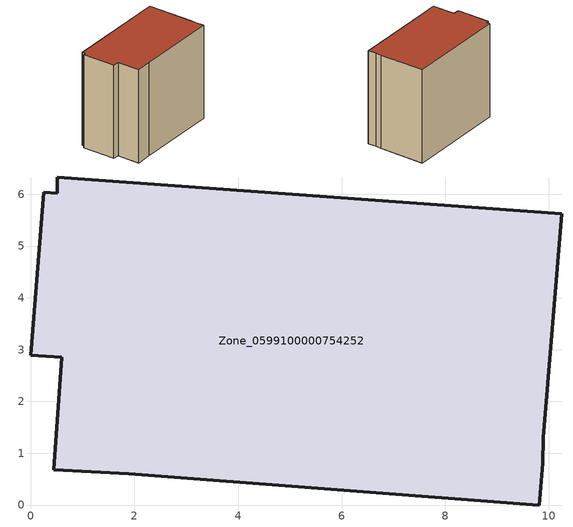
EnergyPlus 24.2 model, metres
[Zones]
Zone_0599100000754252
 floor ground (C_G): 0,2.9 0.24,6.04 0.51,6.02 0.51,6.33 10.25,5.62 9.89,1.3 9.88,0.81 9.82,0 1.89,0.61 0.44,0.68 0.6,2.85 z0
 wall outside (C_F): 0.24,6.04 0,2.9 0.6,2.85 0.44,0.68 1.89,0.61 9.82,0 9.88,0.81 9.89,1.3 10.25,5.62 0.51,6.33 0.51,6.02 0.24,6.04 z0:9.04
 roof outside (C_R): 0.51,6.33 0.51,6.02 0.24,6.04 0,2.9 0.6,2.85 0.44,0.68 1.89,0.61 9.82,0 9.88,0.81 9.89,1.3 10.25,5.62 z9.04
[BUILDING]
Pand.0599100000754252: North Axis=0; Terrain=City; Loads Convergence Tolerance Value=0.04; Temperature Convergence Tolerance Value=0.4; Solar Distribution=FullExterior; Maximum Number of Warmup Days=25; Minimum Number of Warmup Days=1
[Site:Location]
Rotterdam.The.Hague.AP_ZH_NLD Design_Conditions: Latitude=51.96; Longitude=4.45; Time Zone=1; Elevation=-4.5
[SITE:GROUNDTEMPERATURE:BUILDINGSURFACE]
18, 18, 18, 18, 18, 18, 18, 18, 18, 18, 18, 18
[MATERIAL] Thermal Absorptance=0.9; Solar Absorptance=0.7; Visible Absorptance=0.7
Name | Roughness | Thickness | Conductivity | Density | Specific Heat
G.TC.2006-2014 | MediumSmooth | 0.15 | 0.06 | 540 | 1210
F.TC.2006-2014 | Rough | 0.3 | 0.12 | 1920 | 840
R.TC.2006-2014 | MediumRough | 0.2 | 0.08 | 1500 | 1000
[CONSTRUCTION]
C_G: G.TC.2006-2014
C_F: F.TC.2006-2014
C_R: R.TC.2006-2014
[ZONE]
Zone_0599100000754252: Type=1; Multiplier=1; Ceiling Height=Autocalculate; Volume=Autocalculate; Floor Area=autocalculate; Part of Total Floor Area=Yes
[ZONEINFILTRATION:DESIGNFLOWRATE]
Infil_Zone_0599100000754252: Zone or ZoneList or Space or SpaceList=Zone_0599100000754252; Schedule=AlwaysOn; Design Flow Rate Calculation Method=Flow/Area; Flow Rate per Floor Area=0.0015; Constant Term Coefficient=1; Temperature Term Coefficient=0; Velocity Term Coefficient=0; Velocity Squared Term Coefficient=0
[HVACTEMPLATE:ZONE:IDEALLOADSAIRSYSTEM]
Zone_0599100000754252: Maximum Heating Supply Air Temperature=50; Minimum Cooling Supply Air Temperature=13; Maximum Heating Supply Air Humidity Ratio=0.0156; Minimum Cooling Supply Air Humidity Ratio=0.0077; Heating Limit=NoLimit; Cooling Limit=NoLimit; Dehumidification Control Type=ConstantSensibleHeatRatio; Cooling Sensible Heat Ratio=0.7; Dehumidification Setpoint=60; Humidification Control Type=None; Humidification Setpoint=30; Outdoor Air Method=None; Outdoor Air Flow Rate per Person=0.00944; Outdoor Air Flow Rate per Zone Floor Area=0; Outdoor Air Flow Rate per Zone=0; Demand Controlled Ventilation Type=None; Outdoor Air Economizer Type=NoEconomizer; Heat Recovery Type=None; Sensible Heat Recovery Effectiveness=0.7; Latent Heat Recovery Effectiveness=0.65
[ZONECONTROL:THERMOSTAT]
ThermostatControl_Zone_0599100000754252: Zone or ZoneList=Zone_0599100000754252; Control Type Schedule=DualSetpointControlType; Control 1=Thermostat_Zone_0599100000754252; Temperature Difference Between Cutout And Setpoint=0
[THERMOSTATSETPOINT:DUALSETPOINT]
Thermostat_Zone_0599100000754252: Heating Setpoint Temperature Schedule=HeatingSetpoint_Zone_0599100000754252; Cooling Setpoint Temperature Schedule=CoolingSetpoint_Zone_0599100000754252
[SCHEDULE:COMPACT]
HeatingSetpoint_Zone_0599100000754252: Through: 12/31, For: AllDays, Until: 24:00, 21
CoolingSetpoint_Zone_0599100000754252: Through: 12/31, For: AllDays, Until: 24:00, 24
DualSetpointControlType: Through: 12/31, For: AllDays, Until: 24:00, 4
AlwaysOn: Through: 12/31, For: AllDays, Until: 24:00, 1
